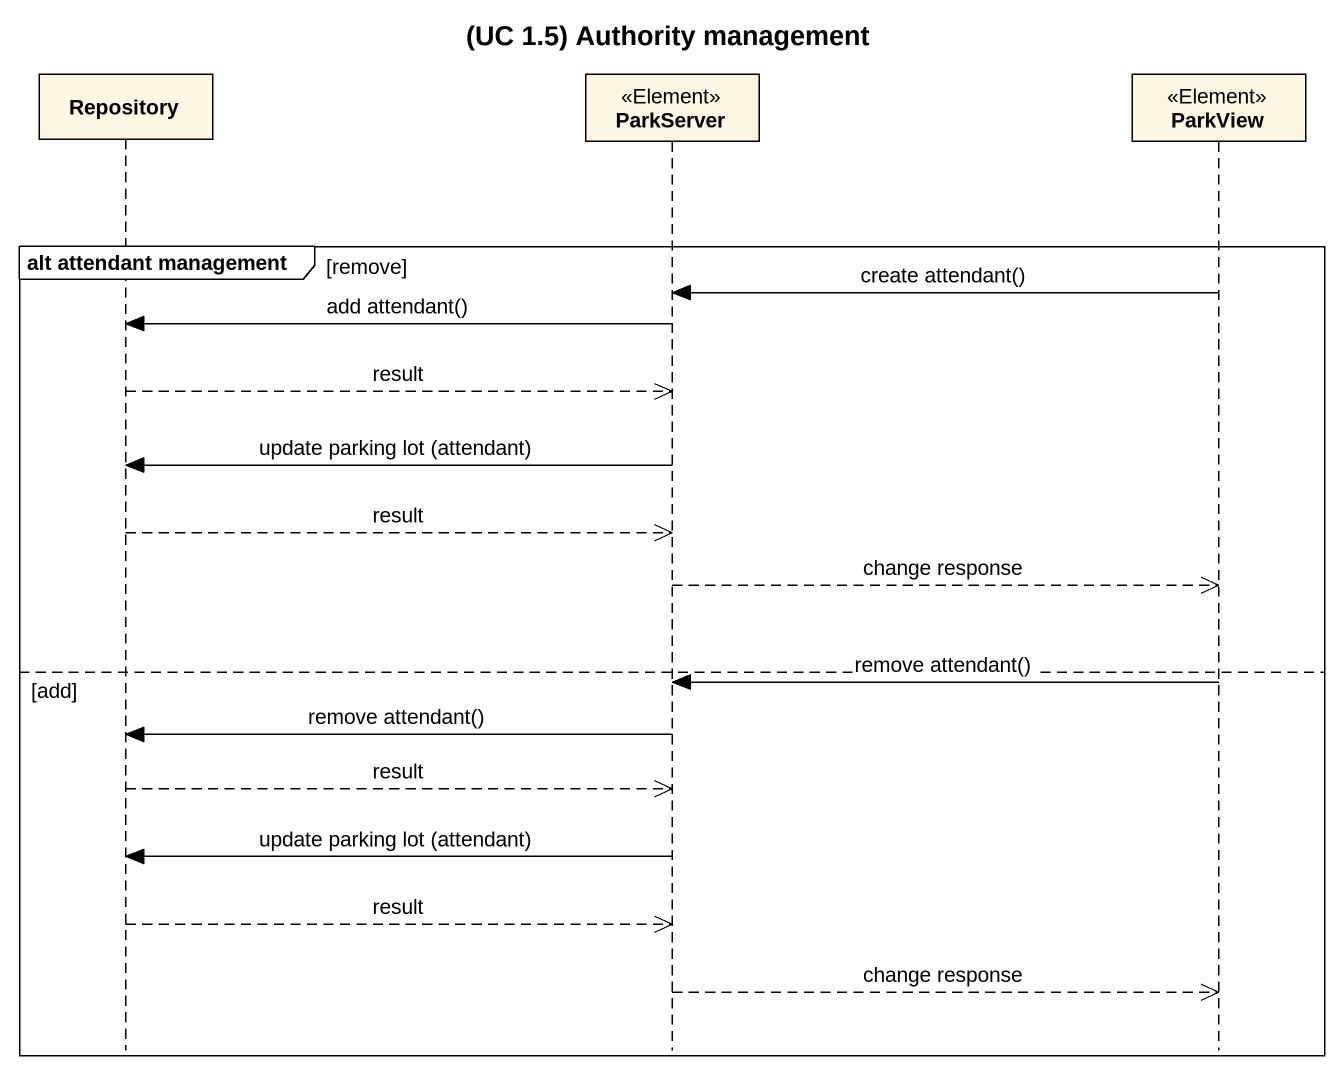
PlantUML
@startuml
title (UC 1.5) Authority management
hide footbox
participant Repository
participant ParkServer <<Element>>
participant ParkView <<Element>>

group alt attendant management [remove]
  ParkView -> ParkServer : create attendant()
  ParkServer -> Repository : add attendant()
  Repository -->> ParkServer : result
  ParkServer -> Repository : update parking lot (attendant)
  Repository -->> ParkServer : result
  ParkServer -->> ParkView : change response
else add
  ParkView -> ParkServer : remove attendant()
  ParkServer -> Repository : remove attendant()
  Repository -->> ParkServer : result
  ParkServer -> Repository : update parking lot (attendant)
  Repository -->> ParkServer : result
  ParkServer -->> ParkView : change response
end
@enduml
